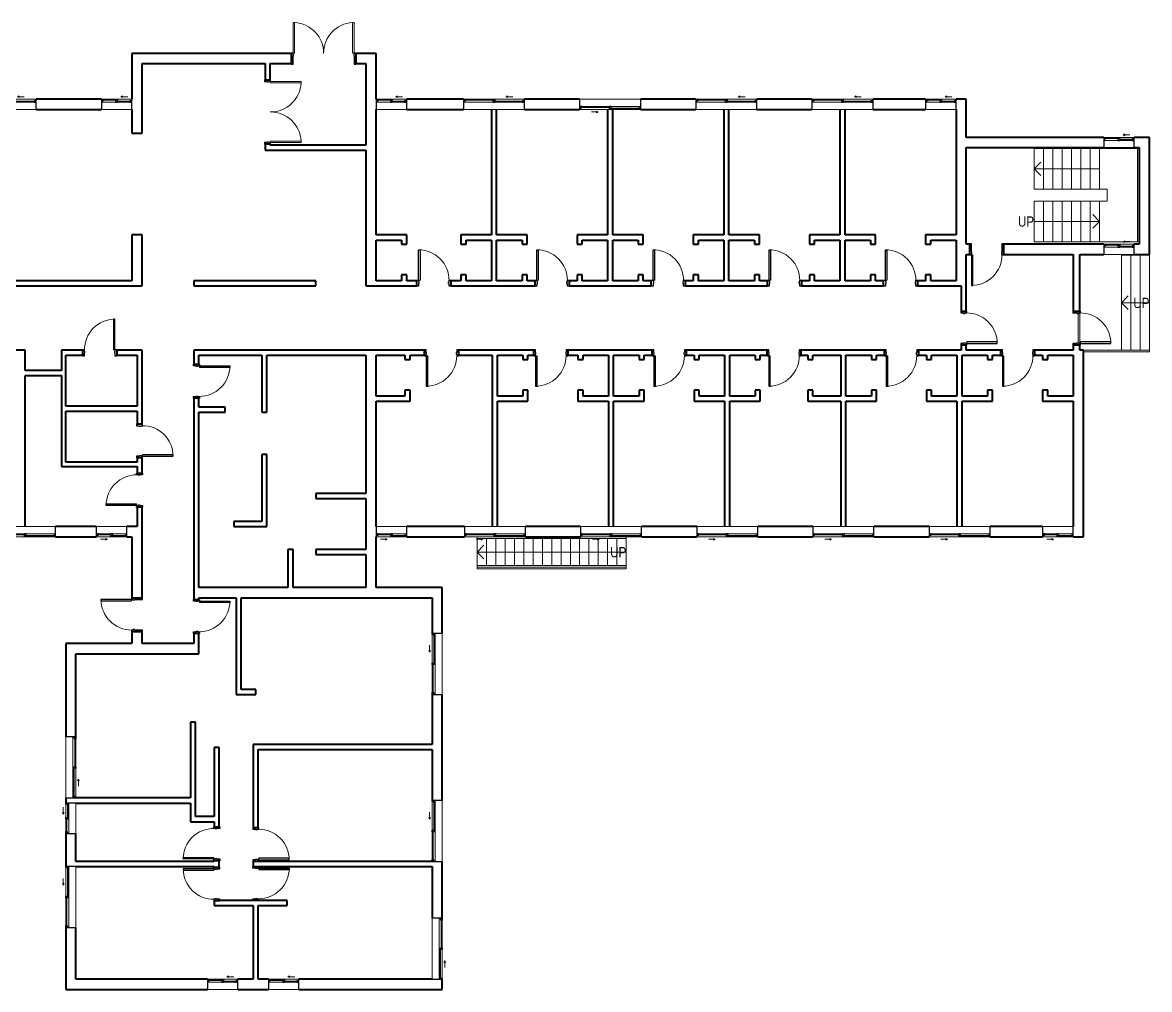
# Model space of a CAD drawing. Header units: inches. Extents: x -711 to 1394, y -1240 to -99.
# Drawn here: x 65 to 1394, y -1240 to -99 of the extents above; entities that cross this region are included whole.
import ezdxf

# ---------------------------------------------------------------- set-up
doc = ezdxf.new("R2010")
doc.units = ezdxf.units.IN
doc.header["$MEASUREMENT"] = 0
for name, color, linetype, lineweight in [('A-DOOR', 31, 'Continuous', 15), ('A-DOOR-FRAM', 31, 'Continuous', 25), ('A-FLOR-HRAL', 11, 'Continuous', 9), ('A-GLAZ', 151, 'Continuous', 15), ('A-WALL', 113, 'Continuous', 15), ('I-WALL', 2, 'Continuous', 15), ('S-STRS', 31, 'Continuous', 9), ('S-STRS-ANNO', 31, 'Continuous', 9), ('S-STRS-IDEN', 31, 'Continuous', 9)]:
    doc.layers.add(name, color=color, linetype=linetype, lineweight=lineweight)
doc.styles.add('Arial Narrow', font='ARIALN.TTF', dxfattribs={"height": 12})

# ---------------------------------------------------------------- blocks, each defined once
blk = doc.blocks.new('Railing - Railing-5161019-LEVEL 1 Map Export')
at = {"layer": 'A-FLOR-HRAL'}
for p, q in [((600.9, -707.8), (600.9, -705.8)), ((776.9, -707.8), (600.9, -707.8)), ((776.9, -705.8), (776.9, -707.8))]:
    blk.add_line(p, q, dxfattribs=at)
blk = doc.blocks.new('Railing - Railing-5161023-LEVEL 1 Map Export')
at = {"layer": 'A-FLOR-HRAL'}
for p, q in [((600.9, -741.8), (600.9, -739.8)), ((776.9, -739.8), (600.9, -739.8)), ((776.9, -741.8), (600.9, -741.8)), ((776.9, -739.8), (776.9, -741.8))]:
    blk.add_line(p, q, dxfattribs=at)
blk = doc.blocks.new('Door-Single_CE_ - HM Door-2_ HM Frame-5162622-LEVEL 1 Map Export')
at = {"layer": 'A-DOOR'}
for p, q in [((18, 39.5), (16.25, 39.5)), ((16.25, 39.5), (16.25, 3.5)), ((18, 3.5), (18, 39.5)), ((16.25, 3.5), (18, 3.5))]:
    blk.add_line(p, q, dxfattribs=at)
at = {"layer": 'A-DOOR', "lineweight": 25}
for p, q in [((18, 39.5), (16.25, 39.5)), ((16.25, 39.5), (16.25, 3.5)), ((18, 3.5), (18, 39.5)), ((18, 3.5), (16.25, 3.5))]:
    blk.add_line(p, q, dxfattribs=at)
at = {"layer": 'A-DOOR', "lineweight": 9}
blk.add_arc((18, 3.5), 36, 90, 180.5, dxfattribs=at)
blk.add_arc((18, 3.5), 36, 90, 180.5, dxfattribs=at)
blk.add_arc((18, 3.5), 36, 90, 180.5, dxfattribs=at)
blk.add_arc((18, 3.5), 36, 90, 180.5, dxfattribs=at)
at = {"layer": 'A-DOOR-FRAM'}
for p, q in [((-18, 3.5), (-20, 3.5)), ((-20, 3.5), (-20, -3.5)), ((-18, 1.75), (-18, 3.5)), ((-17.5, 1.75), (-18, 1.75)), ((-17.5, -0.25), (-17.5, 1.75)), ((18, 1.75), (17.5, 1.75)), ((17.5, 1.75), (17.5, -0.25)), ((20, 3.5), (18, 3.5)), ((18, 3.5), (18, 1.75)), ((20, -3.5), (20, 3.5)), ((-20, -3.5), (-18, -3.5)), ((-18, -3.5), (-18, -0.25)), ((-18, -0.25), (-17.5, -0.25)), ((17.5, -0.25), (18, -0.25)), ((18, -0.25), (18, -3.5)), ((18, -3.5), (20, -3.5))]:
    blk.add_line(p, q, dxfattribs=at)
blk = doc.blocks.new('Door-Single_CE_ - HM Door-2_ HM Frame-5163379-LEVEL 1 Map Export')
at = {"layer": 'A-DOOR'}
for p, q in [((16.25, -39.5), (16.25, -3.5)), ((16.25, -3.5), (18, -3.5)), ((18, -3.5), (18, -39.5)), ((18, -39.5), (16.25, -39.5))]:
    blk.add_line(p, q, dxfattribs=at)
at = {"layer": 'A-DOOR', "lineweight": 25}
for p, q in [((16.25, -39.5), (16.25, -3.5)), ((18, -3.5), (16.25, -3.5)), ((18, -3.5), (18, -39.5)), ((18, -39.5), (16.25, -39.5))]:
    blk.add_line(p, q, dxfattribs=at)
at = {"layer": 'A-DOOR', "lineweight": 9}
blk.add_arc((18, -3.5), 36, 179.5, 270, dxfattribs=at)
blk.add_arc((18, -3.5), 36, 179.5, 270, dxfattribs=at)
blk.add_arc((18, -3.5), 36, 179.5, 270, dxfattribs=at)
blk.add_arc((18, -3.5), 36, 179.5, 270, dxfattribs=at)
at = {"layer": 'A-DOOR-FRAM'}
for p, q in [((-20, 3.5), (-18, 3.5)), ((-20, -3.5), (-20, 3.5)), ((-18, 3.5), (-18, 0.25)), ((-18, 0.25), (-17.5, 0.25)), ((-17.5, 0.25), (-17.5, -1.75)), ((17.5, 0.25), (18, 0.25)), ((17.5, -1.75), (17.5, 0.25)), ((18, 3.5), (20, 3.5)), ((18, 0.25), (18, 3.5)), ((20, 3.5), (20, -3.5)), ((-18, -3.5), (-20, -3.5)), ((-18, -1.75), (-18, -3.5)), ((-17.5, -1.75), (-18, -1.75)), ((18, -1.75), (17.5, -1.75)), ((18, -3.5), (18, -1.75)), ((20, -3.5), (18, -3.5))]:
    blk.add_line(p, q, dxfattribs=at)
blk = doc.blocks.new('Door-Double_CE_ - WD Door-2_ HM Frame-5164007-LEVEL 1 Map Export')
at = {"layer": 'A-DOOR'}
for p, q in [((-34.25, 39.5), (-36, 39.5)), ((-36, 39.5), (-36, 3.5)), ((-34.25, 3.5), (-34.25, 39.5)), ((36, 39.5), (34.25, 39.5)), ((34.25, 39.5), (34.25, 3.5)), ((36, 3.5), (36, 39.5)), ((-36, 3.5), (-34.25, 3.5)), ((34.25, 3.5), (36, 3.5))]:
    blk.add_line(p, q, dxfattribs=at)
at = {"layer": 'A-DOOR', "lineweight": 9}
for centre, start, end in [((-36, 3.5), 359.5, 87.20317), ((36, 3.5), 92.78611, 180.5)]:
    blk.add_arc(centre, 36, start, end, dxfattribs=at)
at = {"layer": 'A-DOOR-FRAM'}
for p, q in [((-36, 3.5), (-38, 3.5)), ((-38, 3.5), (-38, -3.5)), ((-36, 1.75), (-36, 3.5)), ((-35.5, 1.75), (-36, 1.75)), ((-35.5, -0.25), (-35.5, 1.75)), ((36, 1.75), (35.5, 1.75)), ((35.5, 1.75), (35.5, -0.25)), ((38, 3.5), (36, 3.5)), ((36, 3.5), (36, 1.75)), ((38, -3.5), (38, 3.5)), ((-38, -3.5), (-36, -3.5)), ((-36, -3.5), (-36, -0.25)), ((-36, -0.25), (-35.5, -0.25)), ((35.5, -0.25), (36, -0.25)), ((36, -0.25), (36, -3.5)), ((36, -3.5), (38, -3.5))]:
    blk.add_line(p, q, dxfattribs=at)
blk = doc.blocks.new('Door-Double_CE_ - WD Door-2_ HM Frame-5164052-LEVEL 1 Map Export')
at = {"layer": 'A-DOOR'}
for p, q in [((-34.25, 42.5), (-36, 42.5)), ((-36, 42.5), (-36, 6.5)), ((-34.25, 6.5), (-34.25, 42.5)), ((36, 42.5), (34.25, 42.5)), ((34.25, 42.5), (34.25, 6.5)), ((36, 6.5), (36, 42.5)), ((-36, 6.5), (-34.25, 6.5)), ((34.25, 6.5), (36, 6.5))]:
    blk.add_line(p, q, dxfattribs=at)
at = {"layer": 'A-DOOR', "lineweight": 9}
for centre, start, end in [((-36, 6.5), 359.5, 87.20317), ((36, 6.5), 92.78611, 180.5)]:
    blk.add_arc(centre, 36, start, end, dxfattribs=at)
at = {"layer": 'A-DOOR-FRAM'}
for p, q in [((-36, 6.5), (-38, 6.5)), ((-38, 6.5), (-38, -6.5)), ((-36, 4.75), (-36, 6.5)), ((-35.5, 4.75), (-36, 4.75)), ((-36, -6.5), (-36, 2.75)), ((-36, 2.75), (-35.5, 2.75)), ((-35.5, 2.75), (-35.5, 4.75)), ((36, 4.75), (35.5, 4.75)), ((35.5, 4.75), (35.5, 2.75)), ((35.5, 2.75), (36, 2.75)), ((38, 6.5), (36, 6.5)), ((36, 6.5), (36, 4.75)), ((36, 2.75), (36, -6.5)), ((38, -6.5), (38, 6.5)), ((-38, -6.5), (-36, -6.5)), ((36, -6.5), (38, -6.5))]:
    blk.add_line(p, q, dxfattribs=at)
blk = doc.blocks.new('Door-Single_CE_ - HM Door-2_ HM Frame-5164562-LEVEL 1 Map Export')
at = {"layer": 'A-DOOR'}
for p, q in [((18, 42.5), (16.25, 42.5)), ((16.25, 42.5), (16.25, 6.5)), ((18, 6.5), (18, 42.5)), ((16.25, 6.5), (18, 6.5))]:
    blk.add_line(p, q, dxfattribs=at)
at = {"layer": 'A-DOOR', "lineweight": 25}
for p, q in [((18, 42.5), (16.25, 42.5)), ((16.25, 42.5), (16.25, 6.5)), ((18, 6.5), (18, 42.5)), ((18, 6.5), (16.25, 6.5))]:
    blk.add_line(p, q, dxfattribs=at)
at = {"layer": 'A-DOOR', "lineweight": 9}
blk.add_arc((18, 6.5), 36, 90, 180.5, dxfattribs=at)
blk.add_arc((18, 6.5), 36, 90, 180.5, dxfattribs=at)
blk.add_arc((18, 6.5), 36, 90, 180.5, dxfattribs=at)
blk.add_arc((18, 6.5), 36, 90, 180.5, dxfattribs=at)
at = {"layer": 'A-DOOR-FRAM'}
for p, q in [((-18, 6.5), (-20, 6.5)), ((-20, 6.5), (-20, -6.5)), ((-18, 4.75), (-18, 6.5)), ((-17.5, 4.75), (-18, 4.75)), ((-18, -6.5), (-18, 2.75)), ((-18, 2.75), (-17.5, 2.75)), ((-17.5, 2.75), (-17.5, 4.75)), ((18, 4.75), (17.5, 4.75)), ((17.5, 4.75), (17.5, 2.75)), ((17.5, 2.75), (18, 2.75)), ((20, 6.5), (18, 6.5)), ((18, 6.5), (18, 4.75)), ((18, 2.75), (18, -6.5)), ((20, -6.5), (20, 6.5)), ((-20, -6.5), (-18, -6.5)), ((18, -6.5), (20, -6.5))]:
    blk.add_line(p, q, dxfattribs=at)
blk = doc.blocks.new('Door-Single_CE_ - HM Door-2_ HM Frame-5164639-LEVEL 1 Map Export')
at = {"layer": 'A-DOOR', "lineweight": 25}
for p, q in [((18, 40.5), (16.25, 40.5)), ((16.25, 40.5), (16.25, 4.5)), ((18, 4.5), (18, 40.5)), ((18, 4.5), (16.25, 4.5))]:
    blk.add_line(p, q, dxfattribs=at)
at = {"layer": 'A-DOOR', "lineweight": 9}
blk.add_arc((18, 4.5), 36, 90, 180.5, dxfattribs=at)
blk.add_arc((18, 4.5), 36, 90, 180.5, dxfattribs=at)
at = {"layer": 'A-DOOR-FRAM'}
for p, q in [((-18, 4.5), (-20, 4.5)), ((-20, 4.5), (-20, -4.5)), ((-18, 2.75), (-18, 4.5)), ((-17.5, 2.75), (-18, 2.75)), ((-18, -4.5), (-18, 0.75)), ((-18, 0.75), (-17.5, 0.75)), ((-17.5, 0.75), (-17.5, 2.75)), ((18, 2.75), (17.5, 2.75)), ((17.5, 2.75), (17.5, 0.75)), ((17.5, 0.75), (18, 0.75)), ((20, 4.5), (18, 4.5)), ((18, 4.5), (18, 2.75)), ((18, 0.75), (18, -4.5)), ((20, -4.5), (20, 4.5)), ((-20, -4.5), (-18, -4.5)), ((18, -4.5), (20, -4.5))]:
    blk.add_line(p, q, dxfattribs=at)
blk = doc.blocks.new('Window-Sliding-Double - 72_ x 60_-5200978-LEVEL 1 Map Export')
at = {"layer": 'A-GLAZ', "lineweight": 25}
for p, q in [((-36, 5.85), (-36, -6.15)), ((-36, 5.85), (-33.5, 5.85)), ((-36, 2.35), (-35.25, 2.35)), ((-35.25, 5.85), (-35.25, 2.35)), ((-33.5, 4.1), (-35.25, 4.1)), ((-33.5, 5.85), (-33.5, 4.1)), ((-0.875, 2.35), (-0.875, 5.85)), ((-0.875, 5.85), (0.875, 5.85)), ((0.875, 4.1), (-0.875, 4.1)), ((-0.875, 2.35), (0.875, 2.35)), ((0.875, 5.85), (0.875, 2.35)), ((33.5, 4.1), (33.5, 2.35)), ((35.25, 4.1), (33.5, 4.1)), ((33.5, 2.35), (36, 2.35)), ((35.25, 5.85), (36, 5.85)), ((35.25, 5.85), (35.25, 2.35)), ((36, -6.15), (36, 5.85))]:
    blk.add_line(p, q, dxfattribs=at)
at = {"layer": 'A-GLAZ'}
for p, q in [((36, 5.85), (-36, 5.85)), ((14, 8.85), (16, 9.85)), ((14, 8.85), (16, 7.85)), ((14, 8.85), (22, 8.85)), ((-36, -6.15), (36, -6.15))]:
    blk.add_line(p, q, dxfattribs=at)
at = {"layer": 'A-GLAZ', "lineweight": 9}
for p, q in [((-35.25, 2.35), (-0.875, 2.35)), ((-33.5, 5.85), (-0.875, 5.85)), ((0.875, 5.85), (35.25, 5.85)), ((0.875, 2.35), (33.5, 2.35))]:
    blk.add_line(p, q, dxfattribs=at)
at = {"layer": 'A-GLAZ', "lineweight": 35}
for p, q in [((-33.5, 4.975), (-0.875, 4.975)), ((0.875, 3.225), (33.5, 3.225))]:
    blk.add_line(p, q, dxfattribs=at)
blk = doc.blocks.new('Window-Sliding-Double - 36_ x 36_-5202259-LEVEL 1 Map Export')
at = {"layer": 'A-GLAZ', "lineweight": 25}
for p, q in [((-18, 5.85), (-18, -6.15)), ((-18, 5.85), (-15.5, 5.85)), ((-18, 2.35), (-17.25, 2.35)), ((-17.25, 5.85), (-17.25, 2.35)), ((-15.5, 4.1), (-17.25, 4.1)), ((-15.5, 5.85), (-15.5, 4.1)), ((-0.875, 2.35), (-0.875, 5.85)), ((-0.875, 5.85), (0.875, 5.85)), ((0.875, 4.1), (-0.875, 4.1)), ((-0.875, 2.35), (0.875, 2.35)), ((0.875, 5.85), (0.875, 2.35)), ((15.5, 4.1), (15.5, 2.35)), ((17.25, 4.1), (15.5, 4.1)), ((15.5, 2.35), (18, 2.35)), ((17.25, 5.85), (18, 5.85)), ((17.25, 5.85), (17.25, 2.35)), ((18, -6.15), (18, 5.85))]:
    blk.add_line(p, q, dxfattribs=at)
at = {"layer": 'A-GLAZ'}
for p, q in [((18, 5.85), (-18, 5.85)), ((5, 8.85), (7, 9.85)), ((5, 8.85), (7, 7.85)), ((5, 8.85), (13, 8.85)), ((-18, -6.15), (18, -6.15))]:
    blk.add_line(p, q, dxfattribs=at)
at = {"layer": 'A-GLAZ', "lineweight": 9}
for p, q in [((-17.25, 2.35), (-0.875, 2.35)), ((-15.5, 5.85), (-0.875, 5.85)), ((0.875, 5.85), (17.25, 5.85)), ((0.875, 2.35), (15.5, 2.35))]:
    blk.add_line(p, q, dxfattribs=at)
at = {"layer": 'A-GLAZ', "lineweight": 35}
for p, q in [((-15.5, 4.975), (-0.875, 4.975)), ((0.875, 3.225), (15.5, 3.225))]:
    blk.add_line(p, q, dxfattribs=at)

msp = doc.modelspace()

# ---------------------------------------------------------------- linework, layer by layer
at = {"layer": 'A-WALL', "lineweight": 40}
for p, q in [((193.9, -135.8), (193.9, -189.8)), ((381.9, -135.8), (193.9, -135.8)), ((381.9, -147.8), (381.9, -135.8)), ((481.9, -135.8), (457.9, -135.8)), ((457.9, -135.8), (457.9, -147.8)), ((481.9, -189.8), (481.9, -135.8)), ((205.9, -229.8), (205.9, -147.8)), ((205.9, -147.8), (350.9, -147.8)), ((350.9, -147.8), (350.9, -166.8)), ((356.9, -147.8), (381.9, -147.8)), ((356.9, -166.8), (356.9, -147.8)), ((457.9, -147.8), (469.9, -147.8)), ((469.9, -147.8), (469.9, -243.8)), ((350.9, -166.8), (356.9, -166.8)), ((157.9, -189.8), (80.9, -189.8)), ((584.9, -189.8), (517.9, -189.8)), ((721.9, -189.8), (656.9, -189.8)), ((858.9, -189.8), (793.9, -189.8)), ((995.9, -189.8), (930.9, -189.8)), ((1129.9, -189.8), (1067.9, -189.8)), ((1177.9, -189.8), (1165.9, -189.8)), ((1177.9, -234.8), (1177.9, -189.8)), ((80.9, -201.8), (157.9, -201.8)), ((193.9, -201.8), (193.9, -229.8)), ((481.9, -349.8), (481.9, -201.8)), ((517.9, -201.8), (584.9, -201.8)), ((617.9, -201.8), (617.9, -349.8)), ((623.9, -349.8), (623.9, -201.8)), ((656.9, -201.8), (721.9, -201.8)), ((754.9, -201.8), (754.9, -349.8)), ((760.9, -349.8), (760.9, -201.8)), ((793.9, -201.8), (858.9, -201.8)), ((891.9, -201.8), (891.9, -349.8)), ((897.9, -349.8), (897.9, -201.8)), ((930.9, -201.8), (995.9, -201.8)), ((1028.9, -201.8), (1028.9, -349.8)), ((1034.9, -349.8), (1034.9, -201.8)), ((1067.9, -201.8), (1129.9, -201.8)), ((1165.9, -201.8), (1165.9, -349.8)), ((193.9, -229.8), (205.9, -229.8)), ((1339.9, -234.8), (1177.9, -234.8)), ((1393.9, -234.8), (1375.9, -234.8)), ((1393.9, -372.8), (1393.9, -234.8)), ((350.9, -242.8), (350.9, -249.8)), ((356.9, -242.8), (350.9, -242.8)), ((350.9, -249.8), (469.9, -249.8)), ((356.9, -243.8), (356.9, -242.8)), ((469.9, -243.8), (356.9, -243.8)), ((469.9, -249.8), (469.9, -409.8)), ((1177.9, -246.8), (1339.9, -246.8)), ((1177.9, -360.8), (1177.9, -246.8)), ((1375.9, -246.8), (1381.9, -246.8)), ((1381.9, -246.8), (1381.9, -360.8)), ((193.9, -349.8), (193.9, -403.8)), ((205.9, -349.8), (193.9, -349.8)), ((205.9, -409.8), (205.9, -349.8)), ((517.9, -349.8), (481.9, -349.8)), ((481.9, -403.8), (481.9, -355.8)), ((481.9, -355.8), (511.9, -355.8)), ((511.9, -355.8), (511.9, -360.8)), ((517.9, -360.8), (517.9, -349.8)), ((617.9, -349.8), (581.9, -349.8)), ((581.9, -349.8), (581.9, -360.8)), ((587.9, -355.8), (617.9, -355.8)), ((587.9, -360.8), (587.9, -355.8)), ((617.9, -355.8), (617.9, -403.8)), ((659.9, -349.8), (623.9, -349.8)), ((623.9, -403.8), (623.9, -355.8)), ((623.9, -355.8), (653.9, -355.8)), ((653.9, -355.8), (653.9, -360.8)), ((659.9, -360.8), (659.9, -349.8)), ((754.9, -349.8), (718.9, -349.8)), ((718.9, -349.8), (718.9, -360.8)), ((724.9, -355.8), (754.9, -355.8)), ((724.9, -360.8), (724.9, -355.8)), ((754.9, -355.8), (754.9, -403.8)), ((796.9, -349.8), (760.9, -349.8)), ((760.9, -403.8), (760.9, -355.8)), ((760.9, -355.8), (790.9, -355.8)), ((790.9, -355.8), (790.9, -360.8)), ((796.9, -360.8), (796.9, -349.8)), ((891.9, -349.8), (855.9, -349.8)), ((855.9, -349.8), (855.9, -360.8)), ((861.9, -355.8), (891.9, -355.8)), ((861.9, -360.8), (861.9, -355.8)), ((891.9, -355.8), (891.9, -403.8)), ((933.9, -349.8), (897.9, -349.8)), ((897.9, -403.8), (897.9, -355.8)), ((897.9, -355.8), (927.9, -355.8)), ((927.9, -355.8), (927.9, -360.8)), ((933.9, -360.8), (933.9, -349.8)), ((1028.9, -349.8), (992.9, -349.8)), ((992.9, -349.8), (992.9, -360.8)), ((998.9, -355.8), (1028.9, -355.8)), ((998.9, -360.8), (998.9, -355.8)), ((1028.9, -355.8), (1028.9, -403.8)), ((1070.9, -349.8), (1034.9, -349.8)), ((1034.9, -403.8), (1034.9, -355.8)), ((1034.9, -355.8), (1064.9, -355.8)), ((1064.9, -355.8), (1064.9, -360.8)), ((1070.9, -360.8), (1070.9, -349.8)), ((1165.9, -349.8), (1129.9, -349.8)), ((1129.9, -349.8), (1129.9, -360.8)), ((1135.9, -355.8), (1165.9, -355.8)), ((1135.9, -360.8), (1135.9, -355.8)), ((1165.9, -355.8), (1165.9, -403.8)), ((511.9, -360.8), (517.9, -360.8)), ((581.9, -360.8), (587.9, -360.8)), ((653.9, -360.8), (659.9, -360.8)), ((718.9, -360.8), (724.9, -360.8)), ((790.9, -360.8), (796.9, -360.8)), ((855.9, -360.8), (861.9, -360.8)), ((927.9, -360.8), (933.9, -360.8)), ((992.9, -360.8), (998.9, -360.8)), ((1064.9, -360.8), (1070.9, -360.8)), ((1129.9, -360.8), (1135.9, -360.8)), ((1181.9, -360.8), (1177.9, -360.8)), ((1181.9, -372.8), (1181.9, -360.8)), ((1339.9, -360.8), (1221.9, -360.8)), ((1221.9, -360.8), (1221.9, -372.8)), ((1381.9, -360.8), (1375.9, -360.8)), ((1177.9, -439.8), (1177.9, -372.8)), ((1177.9, -372.8), (1181.9, -372.8)), ((1221.9, -372.8), (1303.9, -372.8)), ((1303.9, -372.8), (1303.9, -439.8)), ((1311.9, -372.8), (1339.9, -372.8)), ((1311.9, -439.8), (1311.9, -372.8)), ((1375.9, -372.8), (1393.9, -372.8)), ((517.9, -396.8), (511.9, -396.8)), ((511.9, -396.8), (511.9, -403.8)), ((517.9, -403.8), (517.9, -396.8)), ((587.9, -396.8), (581.9, -396.8)), ((581.9, -396.8), (581.9, -403.8)), ((587.9, -403.8), (587.9, -396.8)), ((659.9, -396.8), (653.9, -396.8)), ((653.9, -396.8), (653.9, -403.8)), ((659.9, -403.8), (659.9, -396.8)), ((724.9, -396.8), (718.9, -396.8)), ((718.9, -396.8), (718.9, -403.8)), ((724.9, -403.8), (724.9, -396.8)), ((796.9, -396.8), (790.9, -396.8)), ((790.9, -396.8), (790.9, -403.8)), ((796.9, -403.8), (796.9, -396.8)), ((861.9, -396.8), (855.9, -396.8)), ((855.9, -396.8), (855.9, -403.8)), ((861.9, -403.8), (861.9, -396.8)), ((933.9, -396.8), (927.9, -396.8)), ((927.9, -396.8), (927.9, -403.8)), ((933.9, -403.8), (933.9, -396.8)), ((998.9, -396.8), (992.9, -396.8)), ((992.9, -396.8), (992.9, -403.8)), ((998.9, -403.8), (998.9, -396.8)), ((1070.9, -396.8), (1064.9, -396.8)), ((1064.9, -396.8), (1064.9, -403.8)), ((1070.9, -403.8), (1070.9, -396.8)), ((1135.9, -396.8), (1129.9, -396.8)), ((1129.9, -396.8), (1129.9, -403.8)), ((1135.9, -403.8), (1135.9, -396.8)), ((-120.6, -409.8), (205.9, -409.8)), ((193.9, -403.8), (-69.1, -403.8)), ((410.9, -403.8), (266.9, -403.8)), ((266.9, -403.8), (266.9, -409.8)), ((266.9, -409.8), (410.9, -409.8)), ((410.9, -409.8), (410.9, -403.8)), ((469.9, -409.8), (529.9, -409.8)), ((511.9, -403.8), (481.9, -403.8)), ((529.9, -403.8), (517.9, -403.8)), ((529.9, -409.8), (529.9, -403.8)), ((581.9, -403.8), (569.9, -403.8)), ((569.9, -403.8), (569.9, -409.8)), ((569.9, -409.8), (669.4, -409.8)), ((617.9, -403.8), (587.9, -403.8)), ((653.9, -403.8), (623.9, -403.8)), ((669.4, -403.8), (659.9, -403.8)), ((669.4, -409.8), (669.4, -403.8)), ((718.9, -403.8), (709.4, -403.8)), ((709.4, -403.8), (709.4, -409.8)), ((709.4, -409.8), (806.4, -409.8)), ((754.9, -403.8), (724.9, -403.8)), ((790.9, -403.8), (760.9, -403.8)), ((806.4, -403.8), (796.9, -403.8)), ((806.4, -409.8), (806.4, -403.8)), ((855.9, -403.8), (846.4, -403.8)), ((846.4, -403.8), (846.4, -409.8)), ((846.4, -409.8), (943.4, -409.8)), ((891.9, -403.8), (861.9, -403.8)), ((927.9, -403.8), (897.9, -403.8)), ((943.4, -403.8), (933.9, -403.8)), ((943.4, -409.8), (943.4, -403.8)), ((992.9, -403.8), (983.4, -403.8)), ((983.4, -403.8), (983.4, -409.8)), ((983.4, -409.8), (1080.4, -409.8)), ((1028.9, -403.8), (998.9, -403.8)), ((1064.9, -403.8), (1034.9, -403.8)), ((1080.4, -403.8), (1070.9, -403.8)), ((1080.4, -409.8), (1080.4, -403.8)), ((1129.9, -403.8), (1120.4, -403.8)), ((1120.4, -403.8), (1120.4, -409.8)), ((1120.4, -409.8), (1171.9, -409.8)), ((1165.9, -403.8), (1135.9, -403.8)), ((1171.9, -409.8), (1171.9, -439.8)), ((1171.9, -439.8), (1177.9, -439.8)), ((1303.9, -439.8), (1311.9, -439.8)), ((67.9, -485.8), (16.4, -485.8)), ((67.9, -509.8), (67.9, -485.8)), ((135.9, -485.8), (110.9, -485.8)), ((110.9, -485.8), (110.9, -491.8)), ((135.9, -491.8), (135.9, -485.8)), ((205.9, -485.8), (175.9, -485.8)), ((175.9, -485.8), (175.9, -491.8)), ((205.9, -572.8), (205.9, -485.8)), ((538.9, -485.8), (266.9, -485.8)), ((266.9, -485.8), (266.9, -502.3)), ((538.9, -491.8), (538.9, -485.8)), ((667.9, -485.8), (578.9, -485.8)), ((578.9, -485.8), (578.9, -491.8)), ((667.9, -491.8), (667.9, -485.8)), ((807.4, -485.8), (707.9, -485.8)), ((707.9, -485.8), (707.9, -491.8)), ((807.4, -491.8), (807.4, -485.8)), ((942.9, -485.8), (847.4, -485.8)), ((847.4, -485.8), (847.4, -491.8)), ((942.9, -491.8), (942.9, -485.8)), ((1081.4, -485.8), (982.9, -485.8)), ((982.9, -485.8), (982.9, -491.8)), ((1081.4, -491.8), (1081.4, -485.8)), ((1171.9, -485.8), (1121.4, -485.8)), ((1121.4, -485.8), (1121.4, -491.8)), ((1171.9, -479.8), (1171.9, -485.8)), ((1177.9, -479.8), (1171.9, -479.8)), ((1177.9, -485.8), (1177.9, -479.8)), ((1218.4, -485.8), (1177.9, -485.8)), ((1218.4, -491.8), (1218.4, -485.8)), ((1303.9, -485.8), (1258.4, -485.8)), ((1258.4, -485.8), (1258.4, -491.8)), ((1311.9, -479.8), (1303.9, -479.8)), ((1303.9, -479.8), (1303.9, -485.8)), ((1311.9, -485.8), (1311.9, -479.8)), ((1315.9, -485.8), (1311.9, -485.8)), ((1315.9, -705.8), (1315.9, -485.8)), ((115.9, -491.8), (135.9, -491.8)), ((175.9, -491.8), (199.9, -491.8)), ((199.9, -491.8), (199.9, -551.8)), ((266.9, -502.3), (272.9, -502.3)), ((272.9, -491.8), (346.9, -491.8)), ((272.9, -502.3), (272.9, -491.8)), ((346.9, -491.8), (346.9, -558.8)), ((352.9, -491.8), (469.9, -491.8)), ((352.9, -558.8), (352.9, -491.8)), ((469.9, -491.8), (469.9, -654.8)), ((481.9, -539.8), (481.9, -491.8)), ((481.9, -491.8), (515.9, -491.8)), ((515.9, -491.8), (515.9, -496.8)), ((515.9, -496.8), (521.9, -496.8)), ((521.9, -491.8), (538.9, -491.8)), ((521.9, -496.8), (521.9, -491.8)), ((578.9, -491.8), (618.9, -491.8)), ((618.9, -491.8), (618.9, -693.8)), ((624.9, -491.8), (654.9, -491.8)), ((624.9, -539.8), (624.9, -491.8)), ((654.9, -491.8), (654.9, -496.8)), ((654.9, -496.8), (660.9, -496.8)), ((660.9, -491.8), (667.9, -491.8)), ((660.9, -496.8), (660.9, -491.8)), ((707.9, -491.8), (719.9, -491.8)), ((719.9, -491.8), (719.9, -496.8)), ((719.9, -496.8), (725.9, -496.8)), ((725.9, -491.8), (755.9, -491.8)), ((725.9, -496.8), (725.9, -491.8)), ((755.9, -491.8), (755.9, -539.8)), ((761.9, -491.8), (791.9, -491.8)), ((761.9, -539.8), (761.9, -491.8)), ((791.9, -491.8), (791.9, -496.8)), ((791.9, -496.8), (797.9, -496.8)), ((797.9, -491.8), (807.4, -491.8)), ((797.9, -496.8), (797.9, -491.8)), ((847.4, -491.8), (856.9, -491.8)), ((856.9, -491.8), (856.9, -496.8)), ((856.9, -496.8), (862.9, -496.8)), ((862.9, -491.8), (892.9, -491.8)), ((862.9, -496.8), (862.9, -491.8)), ((892.9, -491.8), (892.9, -539.8)), ((898.9, -491.8), (928.9, -491.8)), ((898.9, -539.8), (898.9, -491.8)), ((928.9, -491.8), (928.9, -496.8)), ((928.9, -496.8), (934.9, -496.8)), ((934.9, -491.8), (942.9, -491.8)), ((934.9, -496.8), (934.9, -491.8)), ((982.9, -491.8), (990.9, -491.8)), ((990.9, -491.8), (990.9, -496.8)), ((990.9, -496.8), (996.9, -496.8)), ((996.9, -491.8), (1029.9, -491.8)), ((996.9, -496.8), (996.9, -491.8)), ((1029.9, -491.8), (1029.9, -539.8)), ((1035.9, -491.8), (1065.9, -491.8)), ((1035.9, -539.8), (1035.9, -491.8)), ((1065.9, -491.8), (1065.9, -496.8)), ((1065.9, -496.8), (1071.9, -496.8)), ((1071.9, -491.8), (1081.4, -491.8)), ((1071.9, -496.8), (1071.9, -491.8)), ((1121.4, -491.8), (1130.9, -491.8)), ((1130.9, -491.8), (1130.9, -496.8)), ((1130.9, -496.8), (1136.9, -496.8)), ((1136.9, -491.8), (1166.9, -491.8)), ((1136.9, -496.8), (1136.9, -491.8)), ((1166.9, -491.8), (1166.9, -539.8)), ((1172.9, -491.8), (1202.9, -491.8)), ((1172.9, -539.8), (1172.9, -491.8)), ((1202.9, -491.8), (1202.9, -496.8)), ((1202.9, -496.8), (1208.9, -496.8)), ((1208.9, -491.8), (1218.4, -491.8)), ((1208.9, -496.8), (1208.9, -491.8)), ((1258.4, -491.8), (1267.9, -491.8)), ((1267.9, -491.8), (1267.9, -496.8)), ((1267.9, -496.8), (1273.9, -496.8)), ((1273.9, -491.8), (1303.9, -491.8)), ((1273.9, -496.8), (1273.9, -491.8)), ((1303.9, -491.8), (1303.9, -539.8)), ((110.9, -509.8), (67.9, -509.8)), ((67.9, -693.8), (67.9, -515.8)), ((67.9, -515.8), (110.9, -515.8)), ((266.9, -542.3), (266.9, -779.8)), ((272.9, -542.3), (266.9, -542.3)), ((272.9, -552.8), (272.9, -542.3)), ((515.9, -539.8), (481.9, -539.8)), ((515.9, -532.8), (515.9, -539.8)), ((521.9, -532.8), (515.9, -532.8)), ((521.9, -545.8), (521.9, -532.8)), ((654.9, -539.8), (624.9, -539.8)), ((654.9, -532.8), (654.9, -539.8)), ((660.9, -532.8), (654.9, -532.8)), ((660.9, -545.8), (660.9, -532.8)), ((719.9, -532.8), (719.9, -545.8)), ((725.9, -532.8), (719.9, -532.8)), ((725.9, -539.8), (725.9, -532.8)), ((755.9, -539.8), (725.9, -539.8)), ((791.9, -539.8), (761.9, -539.8)), ((791.9, -532.8), (791.9, -539.8)), ((797.9, -532.8), (791.9, -532.8)), ((797.9, -545.8), (797.9, -532.8)), ((856.9, -532.8), (856.9, -545.8)), ((862.9, -532.8), (856.9, -532.8)), ((862.9, -539.8), (862.9, -532.8)), ((892.9, -539.8), (862.9, -539.8)), ((928.9, -539.8), (898.9, -539.8)), ((928.9, -532.8), (928.9, -539.8)), ((934.9, -532.8), (928.9, -532.8)), ((934.9, -545.8), (934.9, -532.8)), ((990.9, -532.8), (990.9, -545.8)), ((996.9, -532.8), (990.9, -532.8)), ((996.9, -539.8), (996.9, -532.8)), ((1029.9, -539.8), (996.9, -539.8)), ((1065.9, -539.8), (1035.9, -539.8)), ((1065.9, -532.8), (1065.9, -539.8)), ((1071.9, -532.8), (1065.9, -532.8)), ((1071.9, -545.8), (1071.9, -532.8)), ((1130.9, -532.8), (1130.9, -545.8)), ((1136.9, -532.8), (1130.9, -532.8)), ((1136.9, -539.8), (1136.9, -532.8)), ((1166.9, -539.8), (1136.9, -539.8)), ((1202.9, -539.8), (1172.9, -539.8)), ((1202.9, -532.8), (1202.9, -539.8)), ((1208.9, -532.8), (1202.9, -532.8)), ((1208.9, -545.8), (1208.9, -532.8)), ((1267.9, -532.8), (1267.9, -545.8)), ((1273.9, -532.8), (1267.9, -532.8)), ((1273.9, -539.8), (1273.9, -532.8)), ((1303.9, -539.8), (1273.9, -539.8)), ((199.9, -551.8), (115.9, -551.8)), ((115.9, -557.8), (199.9, -557.8)), ((199.9, -557.8), (199.9, -572.8)), ((304, -552.8), (272.9, -552.8)), ((304, -558.8), (304, -552.8)), ((481.9, -693.8), (481.9, -545.8)), ((481.9, -545.8), (521.9, -545.8)), ((624.9, -693.8), (624.9, -545.8)), ((624.9, -545.8), (660.9, -545.8)), ((719.9, -545.8), (755.9, -545.8)), ((755.9, -545.8), (755.9, -693.8)), ((761.9, -693.8), (761.9, -545.8)), ((761.9, -545.8), (797.9, -545.8)), ((856.9, -545.8), (892.9, -545.8)), ((892.9, -545.8), (892.9, -693.8)), ((898.9, -693.8), (898.9, -545.8)), ((898.9, -545.8), (934.9, -545.8)), ((990.9, -545.8), (1029.9, -545.8)), ((1029.9, -545.8), (1029.9, -693.8)), ((1035.9, -693.8), (1035.9, -545.8)), ((1035.9, -545.8), (1071.9, -545.8)), ((1130.9, -545.8), (1166.9, -545.8)), ((1166.9, -545.8), (1166.9, -693.8)), ((1172.9, -693.8), (1172.9, -545.8)), ((1172.9, -545.8), (1208.9, -545.8)), ((1267.9, -545.8), (1303.9, -545.8)), ((1303.9, -545.8), (1303.9, -693.8)), ((272.9, -765.8), (272.9, -558.8)), ((272.9, -558.8), (304, -558.8)), ((346.9, -558.8), (352.9, -558.8)), ((199.9, -572.8), (205.9, -572.8)), ((352.9, -608.8), (346.9, -608.8)), ((346.9, -608.8), (346.9, -687.8)), ((352.9, -693.8), (352.9, -608.8)), ((205.9, -612.8), (199.9, -612.8)), ((199.9, -612.8), (199.9, -617.8)), ((199.9, -622.8), (199.9, -630.8)), ((205.9, -630.8), (205.9, -612.8)), ((199.9, -630.8), (205.9, -630.8)), ((469.9, -654.8), (410.9, -654.8)), ((410.9, -654.8), (410.9, -660.8)), ((410.9, -660.8), (469.9, -660.8)), ((469.9, -660.8), (469.9, -720.8)), ((205.9, -670.8), (199.9, -670.8)), ((199.9, -670.8), (199.9, -693.8)), ((205.9, -777.8), (205.9, -670.8)), ((346.9, -687.8), (313.9, -687.8)), ((313.9, -687.8), (313.9, -693.8)), ((151.9, -693.8), (103.9, -693.8)), ((199.9, -693.8), (187.9, -693.8)), ((313.9, -693.8), (352.9, -693.8)), ((585.9, -693.8), (517.9, -693.8)), ((722.9, -693.8), (657.9, -693.8)), ((859.9, -693.8), (794.9, -693.8)), ((996.9, -693.8), (931.9, -693.8)), ((1133.9, -693.8), (1068.9, -693.8)), ((1267.9, -693.8), (1205.9, -693.8)), ((103.9, -705.8), (151.9, -705.8)), ((187.9, -705.8), (193.9, -705.8)), ((193.9, -705.8), (193.9, -777.8)), ((481.9, -765.8), (481.9, -705.8)), ((517.9, -705.8), (585.9, -705.8)), ((657.9, -705.8), (722.9, -705.8)), ((794.9, -705.8), (859.9, -705.8)), ((931.9, -705.8), (996.9, -705.8)), ((1068.9, -705.8), (1133.9, -705.8)), ((1205.9, -705.8), (1267.9, -705.8)), ((1303.9, -705.8), (1315.9, -705.8)), ((383.9, -720.8), (377.9, -720.8)), ((377.9, -720.8), (377.9, -765.8)), ((383.9, -765.8), (383.9, -720.8)), ((469.9, -720.8), (410.9, -720.8)), ((410.9, -720.8), (410.9, -726.8)), ((410.9, -726.8), (469.9, -726.8)), ((469.9, -726.8), (469.9, -765.8)), ((377.9, -765.8), (272.9, -765.8)), ((469.9, -765.8), (383.9, -765.8)), ((559.9, -765.8), (481.9, -765.8)), ((559.9, -819.8), (559.9, -765.8)), ((193.9, -777.8), (205.9, -777.8)), ((266.9, -779.8), (272.9, -779.8)), ((272.9, -779.8), (272.9, -777.8)), ((272.9, -777.8), (316.9, -777.8)), ((316.9, -777.8), (316.9, -891.8)), ((322.9, -777.8), (547.9, -777.8)), ((322.9, -885.8), (322.9, -777.8)), ((547.9, -777.8), (547.9, -819.8)), ((205.9, -817.8), (193.9, -817.8)), ((193.9, -817.8), (193.9, -831.8)), ((205.9, -831.8), (205.9, -817.8)), ((266.9, -819.8), (266.9, -831.8)), ((272.9, -819.8), (266.9, -819.8)), ((272.9, -843.8), (272.9, -819.8)), ((115.9, -831.8), (115.9, -941.9)), ((193.9, -831.8), (115.9, -831.8)), ((266.9, -831.8), (205.9, -831.8)), ((127.9, -941.9), (127.9, -843.8)), ((127.9, -843.8), (272.9, -843.8)), ((339.9, -885.8), (322.9, -885.8)), ((339.9, -891.8), (339.9, -885.8)), ((316.9, -891.8), (339.9, -891.8)), ((547.9, -891.8), (547.9, -950.8)), ((559.9, -1016.8), (559.9, -891.8)), ((268.9, -924.4), (262.9, -924.4)), ((262.9, -924.4), (262.9, -1013.9)), ((268.9, -1035.9), (268.9, -924.4)), ((296.9, -954.4), (290.9, -954.4)), ((290.9, -954.4), (290.9, -1035.9)), ((296.9, -1047.9), (296.9, -954.4)), ((547.9, -950.8), (336.9, -950.8)), ((336.9, -950.8), (336.9, -1048.8)), ((342.9, -956.8), (547.9, -956.8)), ((342.9, -1048.8), (342.9, -956.8)), ((547.9, -956.8), (547.9, -1016.8)), ((115.9, -1013.9), (115.9, -1019.9)), ((262.9, -1013.9), (127.9, -1013.9)), ((127.9, -1019.9), (262.9, -1019.9)), ((262.9, -1019.9), (262.9, -1041.9)), ((290.9, -1035.9), (268.9, -1035.9)), ((262.9, -1041.9), (290.9, -1041.9)), ((290.9, -1041.9), (290.9, -1047.9)), ((290.9, -1047.9), (296.9, -1047.9)), ((336.9, -1048.8), (342.9, -1048.8)), ((115.9, -1055.9), (115.9, -1094.8)), ((127.9, -1088.8), (127.9, -1055.9)), ((290.9, -1088.8), (127.9, -1088.8)), ((296.9, -1087.9), (290.9, -1087.9)), ((290.9, -1087.9), (290.9, -1088.8)), ((296.9, -1095.4), (296.9, -1087.9)), ((336.9, -1088.8), (336.9, -1094.8)), ((547.9, -1088.8), (336.9, -1088.8)), ((559.9, -1155.8), (559.9, -1088.8)), ((127.9, -1094.8), (290.9, -1094.8)), ((290.9, -1094.8), (290.9, -1095.4)), ((290.9, -1095.4), (296.9, -1095.4)), ((336.9, -1094.8), (547.9, -1094.8)), ((547.9, -1094.8), (547.9, -1155.8)), ((296.9, -1135.4), (290.9, -1135.4)), ((290.9, -1135.4), (290.9, -1140.9)), ((290.9, -1140.9), (336.9, -1140.9)), ((336.9, -1134.9), (296.9, -1134.9)), ((296.9, -1134.9), (296.9, -1135.4)), ((336.9, -1134.8), (336.9, -1134.9)), ((342.9, -1134.8), (336.9, -1134.8)), ((336.9, -1140.9), (336.9, -1227.8)), ((342.9, -1134.9), (342.9, -1134.8)), ((376.9, -1134.9), (342.9, -1134.9)), ((342.9, -1227.8), (342.9, -1140.9)), ((342.9, -1140.9), (376.9, -1140.9)), ((376.9, -1140.9), (376.9, -1134.9)), ((115.9, -1166.8), (115.9, -1239.8)), ((127.9, -1227.8), (127.9, -1166.8)), ((282.9, -1227.8), (127.9, -1227.8)), ((336.9, -1227.8), (318.9, -1227.8)), ((354.9, -1227.8), (342.9, -1227.8)), ((547.9, -1227.8), (390.9, -1227.8)), ((559.9, -1239.8), (559.9, -1227.8)), ((115.9, -1239.8), (282.9, -1239.8)), ((318.9, -1239.8), (354.9, -1239.8)), ((390.9, -1239.8), (559.9, -1239.8))]:
    msp.add_line(p, q, dxfattribs=at)
at = {"layer": 'I-WALL', "lineweight": 40}
for p, q in [((110.9, -491.8), (110.9, -509.8)), ((115.9, -551.8), (115.9, -491.8)), ((110.9, -515.8), (110.9, -622.8)), ((115.9, -617.8), (115.9, -557.8)), ((110.9, -622.8), (199.9, -622.8)), ((199.9, -617.8), (115.9, -617.8))]:
    msp.add_line(p, q, dxfattribs=at)
at = {"layer": 'S-STRS'}
for p, q in [((1257.9, -295.8), (1257.9, -247.8)), ((1268.9, -247.8), (1257.9, -247.8)), ((1279.9, -247.8), (1268.9, -247.8)), ((1268.9, -295.8), (1268.9, -247.8)), ((1290.9, -247.8), (1279.9, -247.8)), ((1279.9, -295.8), (1279.9, -247.8)), ((1301.9, -247.8), (1290.9, -247.8)), ((1290.9, -295.8), (1290.9, -247.8)), ((1312.9, -247.8), (1301.9, -247.8)), ((1301.9, -295.8), (1301.9, -247.8)), ((1323.9, -247.8), (1312.9, -247.8)), ((1312.9, -295.8), (1312.9, -247.8)), ((1334.9, -247.8), (1323.9, -247.8)), ((1323.9, -295.8), (1323.9, -247.8)), ((1379.9, -247.8), (1334.9, -247.8)), ((1334.9, -295.8), (1334.9, -247.8)), ((1379.9, -357.8), (1379.9, -247.8)), ((1268.9, -295.8), (1257.9, -295.8)), ((1279.9, -295.8), (1268.9, -295.8)), ((1290.9, -295.8), (1279.9, -295.8)), ((1301.9, -295.8), (1290.9, -295.8)), ((1312.9, -295.8), (1301.9, -295.8)), ((1323.9, -295.8), (1312.9, -295.8)), ((1334.9, -295.8), (1323.9, -295.8)), ((1334.9, -295.8), (1343.9, -295.8)), ((1343.9, -295.8), (1343.9, -309.8)), ((1257.9, -309.8), (1257.9, -357.8)), ((1257.9, -309.8), (1268.9, -309.8)), ((1268.9, -309.8), (1279.9, -309.8)), ((1268.9, -309.8), (1268.9, -357.8)), ((1279.9, -309.8), (1290.9, -309.8)), ((1279.9, -309.8), (1279.9, -357.8)), ((1290.9, -309.8), (1301.9, -309.8)), ((1290.9, -309.8), (1290.9, -357.8)), ((1301.9, -309.8), (1312.9, -309.8)), ((1301.9, -309.8), (1301.9, -357.8)), ((1312.9, -309.8), (1323.9, -309.8)), ((1312.9, -309.8), (1312.9, -357.8)), ((1323.9, -309.8), (1334.9, -309.8)), ((1323.9, -309.8), (1323.9, -357.8)), ((1343.9, -309.8), (1334.9, -309.8)), ((1334.9, -309.8), (1334.9, -357.8)), ((1257.9, -357.8), (1268.9, -357.8)), ((1268.9, -357.8), (1279.9, -357.8)), ((1279.9, -357.8), (1290.9, -357.8)), ((1290.9, -357.8), (1301.9, -357.8)), ((1301.9, -357.8), (1312.9, -357.8)), ((1312.9, -357.8), (1323.9, -357.8)), ((1323.9, -357.8), (1334.9, -357.8)), ((1334.9, -357.8), (1379.9, -357.8)), ((1360.9, -373.8), (1360.9, -372.8)), ((1360.9, -373.8), (1362.9, -373.8)), ((1360.9, -485.8), (1360.9, -373.8)), ((1371.9, -373.8), (1362.9, -373.8)), ((1382.9, -373.8), (1371.9, -373.8)), ((1371.9, -485.8), (1371.9, -373.8)), ((1393.9, -373.8), (1382.9, -373.8)), ((1382.9, -485.8), (1382.9, -373.8)), ((1393.9, -373.8), (1393.9, -372.8)), ((1393.9, -485.8), (1393.9, -373.8)), ((1309.9, -442.3), (1309.9, -477.3)), ((1311.9, -441.8), (1311.9, -477.8)), ((1315.9, -485.8), (1358.5, -485.8)), ((1315.9, -487.8), (1358.5, -487.8)), ((1360.9, -485.8), (1358.5, -485.8)), ((1393.9, -487.8), (1358.5, -487.8)), ((1371.9, -485.8), (1360.9, -485.8)), ((1382.9, -485.8), (1371.9, -485.8)), ((1393.9, -485.8), (1382.9, -485.8)), ((1393.9, -487.8), (1393.9, -485.8)), ((600.9, -739.8), (600.9, -707.8)), ((611.9, -739.8), (611.9, -707.8)), ((622.9, -739.8), (622.9, -707.8)), ((633.9, -739.8), (633.9, -707.8)), ((644.9, -739.8), (644.9, -707.8)), ((655.9, -739.8), (655.9, -707.8)), ((666.9, -739.8), (666.9, -707.8)), ((677.9, -739.8), (677.9, -707.8)), ((688.9, -739.8), (688.9, -707.8)), ((699.9, -739.8), (699.9, -707.8)), ((710.9, -739.8), (710.9, -707.8)), ((721.9, -739.8), (721.9, -707.8)), ((732.9, -739.8), (732.9, -707.8)), ((743.9, -739.8), (743.9, -707.8)), ((754.9, -739.8), (754.9, -707.8)), ((765.9, -739.8), (765.9, -707.8)), ((776.9, -739.8), (776.9, -707.8)), ((600.9, -741.8), (600.9, -743.8)), ((776.9, -743.8), (600.9, -743.8)), ((776.9, -743.8), (776.9, -741.8))]:
    msp.add_line(p, q, dxfattribs=at)
at = {"layer": 'S-STRS-ANNO'}
for p, q in [((1257.9, -271.8), (1265.9, -263.8)), ((1268.9, -271.8), (1257.9, -271.8)), ((1257.9, -271.8), (1265.9, -279.8)), ((1279.9, -271.8), (1268.9, -271.8)), ((1290.9, -271.8), (1279.9, -271.8)), ((1301.9, -271.8), (1290.9, -271.8)), ((1312.9, -271.8), (1301.9, -271.8)), ((1323.9, -271.8), (1312.9, -271.8)), ((1334.9, -271.8), (1323.9, -271.8)), ((1334.9, -333.8), (1326.9, -325.8)), ((1257.9, -333.8), (1268.9, -333.8)), ((1268.9, -333.8), (1279.9, -333.8)), ((1279.9, -333.8), (1290.9, -333.8)), ((1290.9, -333.8), (1301.9, -333.8)), ((1301.9, -333.8), (1312.9, -333.8)), ((1312.9, -333.8), (1323.9, -333.8)), ((1323.9, -333.8), (1334.9, -333.8)), ((1334.9, -333.8), (1326.9, -341.8)), ((1360.9, -429.8), (1368.9, -421.8)), ((1371.9, -429.8), (1360.9, -429.8)), ((1360.9, -429.8), (1368.9, -437.8)), ((1382.9, -429.8), (1371.9, -429.8)), ((1393.9, -429.8), (1382.9, -429.8)), ((600.9, -723.8), (608.9, -715.8)), ((611.9, -723.8), (600.9, -723.8)), ((600.9, -723.8), (608.9, -731.8)), ((622.9, -723.8), (611.9, -723.8)), ((633.9, -723.8), (622.9, -723.8)), ((644.9, -723.8), (633.9, -723.8)), ((655.9, -723.8), (644.9, -723.8)), ((666.9, -723.8), (655.9, -723.8)), ((677.9, -723.8), (666.9, -723.8)), ((688.9, -723.8), (677.9, -723.8)), ((699.9, -723.8), (688.9, -723.8)), ((710.9, -723.8), (699.9, -723.8)), ((721.9, -723.8), (710.9, -723.8)), ((732.9, -723.8), (721.9, -723.8)), ((743.9, -723.8), (732.9, -723.8)), ((754.9, -723.8), (743.9, -723.8)), ((765.9, -723.8), (754.9, -723.8)), ((776.9, -723.8), (765.9, -723.8))]:
    msp.add_line(p, q, dxfattribs=at)

# ---------------------------------------------------------------- block references
at = {"layer": 'A-DOOR'}
msp.add_blockref('Door-Double_CE_ - WD Door-2_ HM Frame-5164052-LEVEL 1 Map Export', (419.9, -141.8), dxfattribs=at)
at = {"layer": 'A-DOOR', "rotation": 269.9999999999997}
msp.add_blockref('Door-Double_CE_ - WD Door-2_ HM Frame-5164007-LEVEL 1 Map Export', (353.9, -204.8), dxfattribs=at)
at = {"layer": 'A-DOOR', "lineweight": 9}
for name, p, rotation in [('Door-Single_CE_ - HM Door-2_ HM Frame-5163379-LEVEL 1 Map Export', (549.9, -406.8), 180), ('Door-Single_CE_ - HM Door-2_ HM Frame-5163379-LEVEL 1 Map Export', (689.4, -406.8), 180), ('Door-Single_CE_ - HM Door-2_ HM Frame-5163379-LEVEL 1 Map Export', (826.4, -406.8), 180), ('Door-Single_CE_ - HM Door-2_ HM Frame-5163379-LEVEL 1 Map Export', (963.4, -406.8), 180), ('Door-Single_CE_ - HM Door-2_ HM Frame-5163379-LEVEL 1 Map Export', (1100.4, -406.8), 180), ('Door-Single_CE_ - HM Door-2_ HM Frame-5164562-LEVEL 1 Map Export', (1201.9, -366.8), 180), ('Door-Single_CE_ - HM Door-2_ HM Frame-5162622-LEVEL 1 Map Export', (1174.9, -459.8), 269.9999999999997), ('Door-Single_CE_ - HM Door-2_ HM Frame-5164639-LEVEL 1 Map Export', (1307.9, -459.8), 269.9999999999998), ('Door-Single_CE_ - HM Door-2_ HM Frame-5162622-LEVEL 1 Map Export', (558.9, -488.8), 180), ('Door-Single_CE_ - HM Door-2_ HM Frame-5162622-LEVEL 1 Map Export', (687.9, -488.8), 180), ('Door-Single_CE_ - HM Door-2_ HM Frame-5162622-LEVEL 1 Map Export', (827.4, -488.8), 180), ('Door-Single_CE_ - HM Door-2_ HM Frame-5162622-LEVEL 1 Map Export', (962.9, -488.8), 180), ('Door-Single_CE_ - HM Door-2_ HM Frame-5162622-LEVEL 1 Map Export', (1101.4, -488.8), 180), ('Door-Single_CE_ - HM Door-2_ HM Frame-5162622-LEVEL 1 Map Export', (1238.4, -488.8), 180), ('Door-Single_CE_ - HM Door-2_ HM Frame-5163379-LEVEL 1 Map Export', (269.9, -522.3), 89.99999999999972), ('Door-Single_CE_ - HM Door-2_ HM Frame-5162622-LEVEL 1 Map Export', (202.9, -592.8), 269.9999999999997), ('Door-Single_CE_ - HM Door-2_ HM Frame-5163379-LEVEL 1 Map Export', (202.9, -650.8), 269.9999999999997), ('Door-Single_CE_ - HM Door-2_ HM Frame-5164562-LEVEL 1 Map Export', (199.9, -797.8), 89.99999999999972), ('Door-Single_CE_ - HM Door-2_ HM Frame-5163379-LEVEL 1 Map Export', (269.9, -799.8), 89.99999999999972), ('Door-Single_CE_ - HM Door-2_ HM Frame-5163379-LEVEL 1 Map Export', (293.9, -1067.9), 269.9999999999997), ('Door-Single_CE_ - HM Door-2_ HM Frame-5162622-LEVEL 1 Map Export', (339.9, -1068.8), 269.9999999999997), ('Door-Single_CE_ - HM Door-2_ HM Frame-5162622-LEVEL 1 Map Export', (293.9, -1115.4), 89.99999999999972), ('Door-Single_CE_ - HM Door-2_ HM Frame-5163379-LEVEL 1 Map Export', (339.9, -1114.8), 89.99999999999973)]:
    msp.add_blockref(name, p, dxfattribs=dict(at, rotation=rotation))
msp.add_blockref('Door-Single_CE_ - HM Door-2_ HM Frame-5162622-LEVEL 1 Map Export', (155.9, -488.8), dxfattribs=at)
at = {"layer": 'A-FLOR-HRAL'}
for name in ['Railing - Railing-5161019-LEVEL 1 Map Export', 'Railing - Railing-5161023-LEVEL 1 Map Export']:
    msp.add_blockref(name, (0, 0), dxfattribs=at)
at = {"layer": 'A-GLAZ'}
for name, p in [('Window-Sliding-Double - 72_ x 60_-5200978-LEVEL 1 Map Export', (44.9, -195.6)), ('Window-Sliding-Double - 36_ x 36_-5202259-LEVEL 1 Map Export', (175.9, -195.6)), ('Window-Sliding-Double - 36_ x 36_-5202259-LEVEL 1 Map Export', (499.9, -195.6)), ('Window-Sliding-Double - 72_ x 60_-5200978-LEVEL 1 Map Export', (620.9, -195.6)), ('Window-Sliding-Double - 72_ x 60_-5200978-LEVEL 1 Map Export', (894.9, -195.6)), ('Window-Sliding-Double - 72_ x 60_-5200978-LEVEL 1 Map Export', (1031.9, -195.6)), ('Window-Sliding-Double - 36_ x 36_-5202259-LEVEL 1 Map Export', (1147.9, -195.6)), ('Window-Sliding-Double - 36_ x 36_-5202259-LEVEL 1 Map Export', (1357.9, -240.6)), ('Window-Sliding-Double - 36_ x 36_-5202259-LEVEL 1 Map Export', (1357.9, -366.6)), ('Window-Sliding-Double - 36_ x 36_-5202259-LEVEL 1 Map Export', (300.9, -1233.6)), ('Window-Sliding-Double - 36_ x 36_-5202259-LEVEL 1 Map Export', (372.9, -1233.6))]:
    msp.add_blockref(name, p, dxfattribs=at)
for name, p, rotation in [('Window-Sliding-Double - 72_ x 60_-5200978-LEVEL 1 Map Export', (757.9, -195.9), 180), ('Window-Sliding-Double - 72_ x 60_-5200978-LEVEL 1 Map Export', (67.9, -699.9), 180), ('Window-Sliding-Double - 36_ x 36_-5202259-LEVEL 1 Map Export', (169.9, -699.9), 180), ('Window-Sliding-Double - 36_ x 36_-5202259-LEVEL 1 Map Export', (499.9, -699.9), 180), ('Window-Sliding-Double - 72_ x 60_-5200978-LEVEL 1 Map Export', (621.9, -699.9), 180), ('Window-Sliding-Double - 72_ x 60_-5200978-LEVEL 1 Map Export', (758.9, -699.9), 180), ('Window-Sliding-Double - 72_ x 60_-5200978-LEVEL 1 Map Export', (895.9, -699.9), 180), ('Window-Sliding-Double - 72_ x 60_-5200978-LEVEL 1 Map Export', (1032.9, -699.9), 180), ('Window-Sliding-Double - 72_ x 60_-5200978-LEVEL 1 Map Export', (1169.9, -699.9), 180), ('Window-Sliding-Double - 36_ x 36_-5202259-LEVEL 1 Map Export', (1285.9, -699.9), 180), ('Window-Sliding-Double - 72_ x 60_-5200978-LEVEL 1 Map Export', (553.7, -855.8), 89.99999999999972), ('Window-Sliding-Double - 72_ x 60_-5200978-LEVEL 1 Map Export', (122, -977.9), 269.9999999999998), ('Window-Sliding-Double - 36_ x 36_-5202259-LEVEL 1 Map Export', (121.7, -1037.9), 89.99999999999982), ('Window-Sliding-Double - 72_ x 60_-5200978-LEVEL 1 Map Export', (553.7, -1052.8), 89.99999999999972), ('Window-Sliding-Double - 72_ x 60_-5200978-LEVEL 1 Map Export', (121.7, -1130.8), 89.99999999999982), ('Window-Sliding-Double - 72_ x 60_-5200978-LEVEL 1 Map Export', (554, -1191.8), 269.9999999999997)]:
    msp.add_blockref(name, p, dxfattribs=dict(at, rotation=rotation))

# ---------------------------------------------------------------- texts
at = {"layer": 'S-STRS-IDEN', "char_height": 12, "width": 22.925, "attachment_point": 1, "line_spacing_factor": 0.974696, "style": 'Arial Narrow'}
for insert in [(1238.8, -328), (1374.8, -424), (757.8, -718)]:
    msp.add_mtext('UP', dxfattribs=dict(at, insert=insert))

doc.saveas('drawing.dxf')
